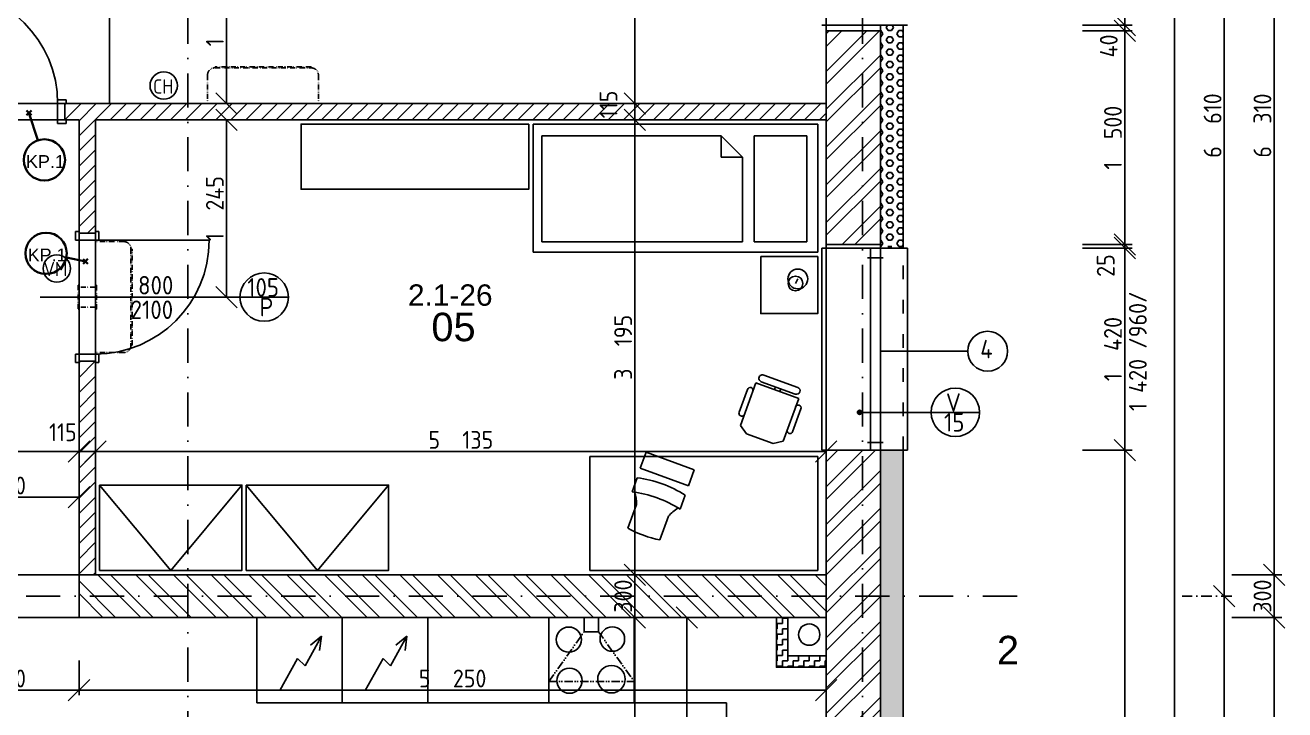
# Model space of a CAD drawing. Extents: x 4511820 to 5180432, y -1526536 to -944957.
# Drawn here: x 5034913 to 5043762, y -1252443 to -1247634 of the extents above; entities that cross this region are included whole.
import ezdxf

# ---------------------------------------------------------------- set-up
doc = ezdxf.new("R2010")
doc.units = 0
doc.header["$MEASUREMENT"] = 0
for name, pattern in [('ACAD_ISO03W100', [30, 12, -18]), ('ACAD_ISO12W100', [22, 12, -3, 0.5, -3, 0.5, -3]), ('BODKOCIARKOVANA_3', [5.6, 3, -1.3, 0, -1.3])]:
    doc.linetypes.add(name, pattern=pattern)
doc.layers.get('0').update_dxf_attribs({"linetype": 'CONTINUOUS'})
doc.layers.get('Defpoints').update_dxf_attribs({"color": 61, "linetype": 'CONTINUOUS'})
for name, color, linetype in [('DVERE', 45, 'CONTINUOUS'), ('KÓTY', 4, 'CONTINUOUS'), ('MÚRY', 1, 'CONTINUOUS'), ('OKNÁ', 143, 'CONTINUOUS'), ('osi', 253, 'CONTINUOUS'), ('Plochy', 41, 'CONTINUOUS'), ('POPIS', 7, 'CONTINUOUS'), ('TENKÁ', 7, 'CONTINUOUS'), ('ZARIADENIE', 47, 'CONTINUOUS'), ('ZARIADENIE1', 145, 'CONTINUOUS'), ('ZZ-chladenie', 133, 'CONTINUOUS'), ('zz-vetr', 52, 'CONTINUOUS'), ('ŠRAFY', 82, 'CONTINUOUS')]:
    doc.layers.add(name, color=color, linetype=linetype)
doc.layers.add('preklady', color=74, linetype='CONTINUOUS', lineweight=35)
doc.styles.add('ARIAL', font='arial.ttf')
doc.styles.add('styl1', font='arial.ttf')
doc.styles.add('STYLE1', font='isocp.shx')
doc.dimstyles.new('STANDARD-50', dxfattribs={"dimtxt": 125, "dimasz": 150, "dimexe": 10, "dimexo": 200, "dimgap": 20, "dimtad": 1, "dimdsep": 46, "dimlunit": 6, "dimtxsty": 'STYLE1', "dimblk1": 'OBLIQUE', "dimblk2": 'OBLIQUE', "dimsah": 1, "dimcen": 2.5, "dimse1": 1, "dimse2": 1, "dimadec": 0, "dimazin": 0, "dimtfac": 1, "dimtmove": 1, "dimatfit": 3, "dimldrblk": 'OBLIQUE', "dimfxl": 1, "dimtolj": 1, "dimtzin": 0, "dimarcsym": 0})
pattern_1 = [(45, (515270.5, 214751.965), (-53.0330086, 53.0330086), [])]
pattern_2 = [(45, (584112, 2493.08), (-132.5825215, 132.5825215), []), (45, (584200.39, 2493.08), (-132.5825215, 132.5825215), [])]

# ---------------------------------------------------------------- blocks, each defined once
blk = doc.blocks.new('_OBLIQUE')
at = {"color": 0, "linetype": 'ByBlock'}
blk.add_line((-0.5, -0.5), (0.5, 0.5), dxfattribs=at)
blk = doc.blocks.new('*D13836')
at = {"layer": 'Defpoints', "color": 0}
for p in [(5041881, -1245034.2), (5041881, -1251644.2), (5043337.5, -1251644.2)]:
    blk.add_point(p, dxfattribs=at)
at = {"layer": 'KÓTY', "color": 0, "lineweight": -2}
blk.add_line((5043337.5, -1245034.2), (5043337.5, -1251644.2), dxfattribs=at)
at = {"layer": 'KÓTY', "color": 0, "linetype": 'ByBlock', "lineweight": -2, "xscale": 150, "yscale": 150, "zscale": 150}
for p, rotation in [((5043337.5, -1245034.2), 90), ((5043337.5, -1251644.2), 270)]:
    blk.add_blockref('_OBLIQUE', p, dxfattribs=dict(at, rotation=rotation))
at = {"layer": 'KÓTY', "color": 0, "insert": (5043255, -1248339.2), "char_height": 125, "attachment_point": 5, "rotation": 90, "style": 'STYLE1'}
blk.add_mtext('\\A1;6ﾠ610', dxfattribs=at)
blk = doc.blocks.new('*D13837')
at = {"layer": 'Defpoints', "color": 0}
for p in [(5041881, -1251644.2), (5041881, -1258359.2), (5043337.5, -1258359.2)]:
    blk.add_point(p, dxfattribs=at)
at = {"layer": 'KÓTY', "color": 0, "lineweight": -2}
blk.add_line((5043337.5, -1251644.2), (5043337.5, -1258359.2), dxfattribs=at)
at = {"layer": 'KÓTY', "color": 0, "linetype": 'ByBlock', "lineweight": -2, "xscale": 150, "yscale": 150, "zscale": 150}
for p, rotation in [((5043337.5, -1251644.2), 90), ((5043337.5, -1258359.2), 270)]:
    blk.add_blockref('_OBLIQUE', p, dxfattribs=dict(at, rotation=rotation))
at = {"layer": 'KÓTY', "color": 0, "insert": (5043255, -1255001.7), "char_height": 125, "attachment_point": 5, "rotation": 90, "style": 'STYLE1'}
blk.add_mtext('\\A1;6ﾠ715', dxfattribs=at)
blk = doc.blocks.new('*D13839')
at = {"layer": 'Defpoints', "color": 0}
for p in [(5040921, -1225674.2), (5040921, -1258519.2), (5042987.5, -1258519.2)]:
    blk.add_point(p, dxfattribs=at)
at = {"layer": 'KÓTY', "color": 0, "lineweight": -2}
blk.add_line((5042987.5, -1225674.2), (5042987.5, -1258519.2), dxfattribs=at)
at = {"layer": 'KÓTY', "color": 0, "linetype": 'ByBlock', "lineweight": -2, "xscale": 150, "yscale": 150, "zscale": 150}
for p, rotation in [((5042987.5, -1225674.2), 90), ((5042987.5, -1258519.2), 270)]:
    blk.add_blockref('_OBLIQUE', p, dxfattribs=dict(at, rotation=rotation))
at = {"layer": 'KÓTY', "color": 0, "insert": (5042905, -1242096.7), "char_height": 125, "attachment_point": 5, "rotation": 90, "style": 'STYLE1'}
blk.add_mtext('\\A1;32ﾠ845', dxfattribs=at)
blk = doc.blocks.new('*D13842')
at = {"layer": 'Defpoints', "color": 0}
for p in [(5040921, -1249199.2), (5042637.5, -1249199.2), (5040921, -1250619.2)]:
    blk.add_point(p, dxfattribs=at)
at = {"layer": 'KÓTY', "color": 0, "lineweight": -2}
blk.add_line((5042637.5, -1250619.2), (5042637.5, -1249199.2), dxfattribs=at)
at = {"layer": 'KÓTY', "color": 0, "linetype": 'ByBlock', "lineweight": -2, "xscale": 150, "yscale": 150, "zscale": 150}
for p, rotation in [((5042637.5, -1249199.2), 90), ((5042637.5, -1250619.2), 270)]:
    blk.add_blockref('_OBLIQUE', p, dxfattribs=dict(at, rotation=rotation))
at = {"layer": 'KÓTY', "color": 0, "insert": (5042555, -1249909.2), "char_height": 125, "attachment_point": 5, "rotation": 90, "style": 'STYLE1'}
blk.add_mtext('\\A1;1ﾠ420', dxfattribs=at)
blk = doc.blocks.new('*D13843')
at = {"layer": 'Defpoints', "color": 0}
for p in [(5040921, -1249174.2), (5040921, -1249199.2), (5042637.5, -1249174.2)]:
    blk.add_point(p, dxfattribs=at)
at = {"layer": 'KÓTY', "color": 0, "lineweight": -2}
for p, q in [((5042637.5, -1249174.2), (5042637.5, -1249024.2)), ((5042637.5, -1249199.2), (5042637.5, -1249174.2)), ((5042637.5, -1249199.2), (5042637.5, -1249349.2))]:
    blk.add_line(p, q, dxfattribs=at)
at = {"layer": 'KÓTY', "color": 0, "linetype": 'ByBlock', "lineweight": -2, "xscale": 150, "yscale": 150, "zscale": 150}
for p, rotation in [((5042637.5, -1249174.2), 270), ((5042637.5, -1249199.2), 90)]:
    blk.add_blockref('_OBLIQUE', p, dxfattribs=dict(at, rotation=rotation))
at = {"layer": 'KÓTY', "color": 0, "insert": (5042504, -1249322.5), "char_height": 125, "attachment_point": 5, "rotation": 90, "style": 'STYLE1'}
blk.add_mtext('\\A1;25', dxfattribs=at)
blk = doc.blocks.new('*D13844')
at = {"layer": 'Defpoints', "color": 0}
for p in [(5040921, -1247674.2), (5042637.5, -1247674.2), (5040921, -1249174.2)]:
    blk.add_point(p, dxfattribs=at)
at = {"layer": 'KÓTY', "color": 0, "lineweight": -2}
blk.add_line((5042637.5, -1249174.2), (5042637.5, -1247674.2), dxfattribs=at)
at = {"layer": 'KÓTY', "color": 0, "linetype": 'ByBlock', "lineweight": -2, "xscale": 150, "yscale": 150, "zscale": 150}
for p, rotation in [((5042637.5, -1247674.2), 90), ((5042637.5, -1249174.2), 270)]:
    blk.add_blockref('_OBLIQUE', p, dxfattribs=dict(at, rotation=rotation))
at = {"layer": 'KÓTY', "color": 0, "insert": (5042555, -1248424.2), "char_height": 125, "attachment_point": 5, "rotation": 90, "style": 'STYLE1'}
blk.add_mtext('\\A1;1ﾠ500', dxfattribs=at)
blk = doc.blocks.new('*D13845')
at = {"layer": 'Defpoints', "color": 0}
for p in [(5040921, -1246214.2), (5042637.5, -1246214.2), (5040921, -1247634.2)]:
    blk.add_point(p, dxfattribs=at)
at = {"layer": 'KÓTY', "color": 0, "lineweight": -2}
blk.add_line((5042637.5, -1247634.2), (5042637.5, -1246214.2), dxfattribs=at)
at = {"layer": 'KÓTY', "color": 0, "linetype": 'ByBlock', "lineweight": -2, "xscale": 150, "yscale": 150, "zscale": 150}
for p, rotation in [((5042637.5, -1246214.2), 90), ((5042637.5, -1247634.2), 270)]:
    blk.add_blockref('_OBLIQUE', p, dxfattribs=dict(at, rotation=rotation))
at = {"layer": 'KÓTY', "color": 0, "insert": (5042555, -1246924.2), "char_height": 125, "attachment_point": 5, "rotation": 90, "style": 'STYLE1'}
blk.add_mtext('\\A1;1ﾠ420', dxfattribs=at)
blk = doc.blocks.new('*D13855')
at = {"layer": 'Defpoints', "color": 0}
for p in [(5040921, -1247634.2), (5040921, -1247674.2), (5042637.5, -1247634.2)]:
    blk.add_point(p, dxfattribs=at)
at = {"layer": 'KÓTY', "color": 0, "lineweight": -2}
blk.add_line((5042637.5, -1247674.2), (5042637.5, -1247634.2), dxfattribs=at)
at = {"layer": 'KÓTY', "color": 0, "linetype": 'ByBlock', "lineweight": -2, "xscale": 150, "yscale": 150, "zscale": 150}
for p, rotation in [((5042637.5, -1247634.2), 90), ((5042637.5, -1247674.2), 270)]:
    blk.add_blockref('_OBLIQUE', p, dxfattribs=dict(at, rotation=rotation))
at = {"layer": 'KÓTY', "color": 0, "insert": (5042525.5, -1247780), "char_height": 125, "attachment_point": 5, "rotation": 90, "style": 'STYLE1'}
blk.add_mtext('\\A1;40', dxfattribs=at)
blk = doc.blocks.new('*D13862')
at = {"layer": 'Defpoints', "color": 0}
for p in [(5040541, -1245184.2), (5040541, -1251494.2), (5043687.5, -1251494.2)]:
    blk.add_point(p, dxfattribs=at)
at = {"layer": 'KÓTY', "color": 0, "lineweight": -2}
blk.add_line((5043687.5, -1245184.2), (5043687.5, -1251494.2), dxfattribs=at)
at = {"layer": 'KÓTY', "color": 0, "linetype": 'ByBlock', "lineweight": -2, "xscale": 150, "yscale": 150, "zscale": 150}
for p, rotation in [((5043687.5, -1245184.2), 90), ((5043687.5, -1251494.2), 270)]:
    blk.add_blockref('_OBLIQUE', p, dxfattribs=dict(at, rotation=rotation))
at = {"layer": 'KÓTY', "color": 0, "insert": (5043605, -1248339.2), "char_height": 125, "attachment_point": 5, "rotation": 90, "style": 'STYLE1'}
blk.add_mtext('\\A1;6ﾠ310', dxfattribs=at)
blk = doc.blocks.new('*D13863')
at = {"layer": 'Defpoints', "color": 0}
for p in [(5040541, -1251494.2), (5040541, -1251794.2), (5043687.5, -1251794.2)]:
    blk.add_point(p, dxfattribs=at)
at = {"layer": 'KÓTY', "color": 0, "lineweight": -2}
blk.add_line((5043687.5, -1251494.2), (5043687.5, -1251794.2), dxfattribs=at)
at = {"layer": 'KÓTY', "color": 0, "linetype": 'ByBlock', "lineweight": -2, "xscale": 150, "yscale": 150, "zscale": 150}
for p, rotation in [((5043687.5, -1251494.2), 90), ((5043687.5, -1251794.2), 270)]:
    blk.add_blockref('_OBLIQUE', p, dxfattribs=dict(at, rotation=rotation))
at = {"layer": 'KÓTY', "color": 0, "insert": (5043605, -1251644.2), "char_height": 125, "attachment_point": 5, "rotation": 90, "style": 'STYLE1'}
blk.add_mtext('\\A1;300', dxfattribs=at)
blk = doc.blocks.new('*D13864')
at = {"layer": 'Defpoints', "color": 0}
for p in [(5040541, -1251794.2), (5040926.4, -1258519.2), (5043687.5, -1258519.2)]:
    blk.add_point(p, dxfattribs=at)
at = {"layer": 'KÓTY', "color": 0, "lineweight": -2}
blk.add_line((5043687.5, -1251794.2), (5043687.5, -1258519.2), dxfattribs=at)
at = {"layer": 'KÓTY', "color": 0, "linetype": 'ByBlock', "lineweight": -2, "xscale": 150, "yscale": 150, "zscale": 150}
for p, rotation in [((5043687.5, -1251794.2), 90), ((5043687.5, -1258519.2), 270)]:
    blk.add_blockref('_OBLIQUE', p, dxfattribs=dict(at, rotation=rotation))
at = {"layer": 'KÓTY', "color": 0, "insert": (5043605, -1255156.7), "char_height": 125, "attachment_point": 5, "rotation": 90, "style": 'STYLE1'}
blk.add_mtext('\\A1;6ﾠ725', dxfattribs=at)
blk = doc.blocks.new('JEDNOPOSTEL')
at = {"layer": 'ZARIADENIE', "ltscale": 0.25}
for p, q in [((4449069, -1322230.2), (4447069, -1322230.2)), ((4447069, -1323130.2), (4447069, -1322230.2)), ((4449069, -1322230.2), (4449069, -1323130.2)), ((4449069, -1323130.2), (4447069, -1323130.2)), ((4448913, -1323349.6), (4448929.1, -1323317.4))]:
    blk.add_line(p, q, dxfattribs=at)
at = {"layer": 'ZARIADENIE', "color": 76, "ltscale": 0.25}
for p, q in [((4448390.6, -1322311.3), (4447130.6, -1322311.3)), ((4447130.6, -1323056.9), (4447130.6, -1322311.3)), ((4448540.6, -1322461.3), (4448390.6, -1322311.3)), ((4448390.6, -1322461.3), (4448390.6, -1322311.3)), ((4448992.6, -1322311.3), (4448623.3, -1322311.3)), ((4448623.3, -1323056.9), (4448623.3, -1322311.3)), ((4448992.6, -1323056.9), (4448992.6, -1322311.3)), ((4448540.6, -1322461.3), (4448390.6, -1322461.3)), ((4448540.6, -1323056.9), (4448540.6, -1322461.3)), ((4448540.6, -1323056.9), (4447130.6, -1323056.9)), ((4448992.6, -1323056.9), (4448623.3, -1323056.9))]:
    blk.add_line(p, q, dxfattribs=at)
at = {"layer": 'ZARIADENIE'}
blk.add_lwpolyline([(4448669, -1323160.2), (4448669, -1323560.2), (4449069, -1323560.2), (4449069, -1323160.2)], close=True, dxfattribs=at)
at = {"layer": 'ZARIADENIE', "ltscale": 0.25}
for centre, radius in [((4448929.1, -1323317.4), 69.7), ((4448913, -1323349.6), 51.9)]:
    blk.add_circle(centre, radius, dxfattribs=at)
blk = doc.blocks.new('SKRINA')
at = {"layer": 'ZARIADENIE'}
for p, q in [((4449069, -1324645.2), (4448469, -1324145.2)), ((4448469, -1325145.2), (4449069, -1324645.2))]:
    blk.add_line(p, q, dxfattribs=at)
blk.add_lwpolyline([(4448469, -1324145.2), (4448469, -1325145.2), (4449069, -1325145.2), (4449069, -1324145.2)], close=True, dxfattribs=at)
blk = doc.blocks.new('*D31241')
at = {"layer": 'Defpoints', "color": 0}
for p in [(5036183.3, -1248299.2), (5036328, -1248299.2), (5036183.3, -1249544.2)]:
    blk.add_point(p, dxfattribs=at)
at = {"layer": 'KÓTY', "color": 0, "lineweight": -2}
blk.add_line((5036328, -1249544.2), (5036328, -1248299.2), dxfattribs=at)
at = {"layer": 'KÓTY', "color": 0, "linetype": 'ByBlock', "lineweight": -2, "xscale": 150, "yscale": 150, "zscale": 150}
for p, rotation in [((5036328, -1248299.2), 90), ((5036328, -1249544.2), 270)]:
    blk.add_blockref('_OBLIQUE', p, dxfattribs=dict(at, rotation=rotation))
at = {"layer": 'KÓTY', "color": 0, "insert": (5036245.5, -1248921.7), "char_height": 125, "attachment_point": 5, "rotation": 90, "style": 'STYLE1'}
blk.add_mtext('\\A1;1ﾠ245', dxfattribs=at)
blk = doc.blocks.new('*D31242')
at = {"layer": 'Defpoints', "color": 0}
for p in [(5040341.7, -1251794.2), (5039196.2, -1256869.2), (5040341.7, -1256869.2)]:
    blk.add_point(p, dxfattribs=at)
at = {"layer": 'KÓTY', "color": 0, "lineweight": -2}
blk.add_line((5039196.2, -1251794.2), (5039196.2, -1256869.2), dxfattribs=at)
at = {"layer": 'KÓTY', "color": 0, "linetype": 'ByBlock', "lineweight": -2, "xscale": 150, "yscale": 150, "zscale": 150}
for p, rotation in [((5039196.2, -1251794.2), 90), ((5039196.2, -1256869.2), 270)]:
    blk.add_blockref('_OBLIQUE', p, dxfattribs=dict(at, rotation=rotation))
at = {"layer": 'KÓTY', "color": 0, "insert": (5039103, -1254808.5), "char_height": 125, "attachment_point": 5, "rotation": 90, "style": 'STYLE1'}
blk.add_mtext('\\A1;5ﾠ075', dxfattribs=at)
blk = doc.blocks.new('*D31243')
at = {"layer": 'Defpoints', "color": 0}
for p in [(5039191, -1251494.2), (5039196.2, -1251494.2), (5039191, -1251794.2)]:
    blk.add_point(p, dxfattribs=at)
at = {"layer": 'KÓTY', "color": 0, "lineweight": -2}
blk.add_line((5039196.2, -1251794.2), (5039196.2, -1251494.2), dxfattribs=at)
at = {"layer": 'KÓTY', "color": 0, "linetype": 'ByBlock', "lineweight": -2, "xscale": 150, "yscale": 150, "zscale": 150}
for p, rotation in [((5039196.2, -1251494.2), 90), ((5039196.2, -1251794.2), 270)]:
    blk.add_blockref('_OBLIQUE', p, dxfattribs=dict(at, rotation=rotation))
at = {"layer": 'KÓTY', "color": 0, "insert": (5039113.7, -1251644.2), "char_height": 125, "attachment_point": 5, "rotation": 90, "style": 'STYLE1'}
blk.add_mtext('\\A1;300', dxfattribs=at)
blk = doc.blocks.new('*D31244')
at = {"layer": 'Defpoints', "color": 0}
for p in [(5039196.2, -1248299.2), (5039196.2, -1248299.2), (5039191, -1251494.2)]:
    blk.add_point(p, dxfattribs=at)
at = {"layer": 'KÓTY', "color": 0, "lineweight": -2}
blk.add_line((5039196.2, -1251494.2), (5039196.2, -1248299.2), dxfattribs=at)
at = {"layer": 'KÓTY', "color": 0, "linetype": 'ByBlock', "lineweight": -2, "xscale": 150, "yscale": 150, "zscale": 150}
for p, rotation in [((5039196.2, -1248299.2), 90), ((5039196.2, -1251494.2), 270)]:
    blk.add_blockref('_OBLIQUE', p, dxfattribs=dict(at, rotation=rotation))
at = {"layer": 'KÓTY', "color": 0, "insert": (5039113.6, -1249896.7), "char_height": 125, "attachment_point": 5, "rotation": 90, "style": 'STYLE1'}
blk.add_mtext('\\A1;3ﾠ195', dxfattribs=at)
blk = doc.blocks.new('*D31245')
at = {"layer": 'Defpoints', "color": 0}
for p in [(5039196.2, -1248184.2), (5039196.2, -1248184.2), (5039196.2, -1248299.2)]:
    blk.add_point(p, dxfattribs=at)
at = {"layer": 'KÓTY', "color": 0, "lineweight": -2}
blk.add_line((5039196.2, -1248299.2), (5039196.2, -1248184.2), dxfattribs=at)
at = {"layer": 'KÓTY', "color": 0, "linetype": 'ByBlock', "lineweight": -2, "xscale": 150, "yscale": 150, "zscale": 150}
for p, rotation in [((5039196.2, -1248184.2), 90), ((5039196.2, -1248299.2), 270)]:
    blk.add_blockref('_OBLIQUE', p, dxfattribs=dict(at, rotation=rotation))
at = {"layer": 'KÓTY', "color": 0, "insert": (5039011.2, -1248191), "char_height": 125, "attachment_point": 5, "rotation": 90, "style": 'STYLE1'}
blk.add_mtext('\\A1;115', dxfattribs=at)
blk = doc.blocks.new('*D31246')
at = {"layer": 'Defpoints', "color": 0}
for p in [(5039196.2, -1245184.2), (5039196.2, -1245184.2), (5039196.2, -1248184.2)]:
    blk.add_point(p, dxfattribs=at)
at = {"layer": 'KÓTY', "color": 0, "lineweight": -2}
blk.add_line((5039196.2, -1248184.2), (5039196.2, -1245184.2), dxfattribs=at)
at = {"layer": 'KÓTY', "color": 0, "linetype": 'ByBlock', "lineweight": -2, "xscale": 150, "yscale": 150, "zscale": 150}
for p, rotation in [((5039196.2, -1245184.2), 90), ((5039196.2, -1248184.2), 270)]:
    blk.add_blockref('_OBLIQUE', p, dxfattribs=dict(at, rotation=rotation))
at = {"layer": 'KÓTY', "color": 0, "insert": (5039113.6, -1246684.2), "char_height": 125, "attachment_point": 5, "rotation": 90, "style": 'STYLE1'}
blk.add_mtext('\\A1;3ﾠ000', dxfattribs=at)
blk = doc.blocks.new('*D31256')
at = {"layer": 'Defpoints', "color": 0}
for p in [(5034121, -1251794.2), (5035291, -1251794.2), (5035291, -1252305.5)]:
    blk.add_point(p, dxfattribs=at)
at = {"layer": 'KÓTY', "color": 0, "lineweight": -2}
blk.add_line((5034121, -1252305.5), (5035291, -1252305.5), dxfattribs=at)
at = {"layer": 'KÓTY', "color": 0, "linetype": 'ByBlock', "lineweight": -2, "xscale": 150, "yscale": 150, "zscale": 150, "rotation": 180}
blk.add_blockref('_OBLIQUE', (5034121, -1252305.5), dxfattribs=at)
at = {"layer": 'KÓTY', "color": 0, "linetype": 'ByBlock', "lineweight": -2, "xscale": 150, "yscale": 150, "zscale": 150}
blk.add_blockref('_OBLIQUE', (5035291, -1252305.5), dxfattribs=at)
at = {"layer": 'KÓTY', "color": 0, "insert": (5034706, -1252223), "char_height": 125, "attachment_point": 5, "style": 'STYLE1'}
blk.add_mtext('\\A1;1ﾠ170', dxfattribs=at)
blk = doc.blocks.new('*D31257')
at = {"layer": 'Defpoints', "color": 0}
for p in [(5035291, -1251794.2), (5040541, -1251794.2), (5040541, -1252305.5)]:
    blk.add_point(p, dxfattribs=at)
at = {"layer": 'KÓTY', "color": 0, "lineweight": -2}
blk.add_line((5035291, -1252305.5), (5040541, -1252305.5), dxfattribs=at)
at = {"layer": 'KÓTY', "color": 0, "linetype": 'ByBlock', "lineweight": -2, "xscale": 150, "yscale": 150, "zscale": 150, "rotation": 180}
blk.add_blockref('_OBLIQUE', (5035291, -1252305.5), dxfattribs=at)
at = {"layer": 'KÓTY', "color": 0, "linetype": 'ByBlock', "lineweight": -2, "xscale": 150, "yscale": 150, "zscale": 150}
blk.add_blockref('_OBLIQUE', (5040541, -1252305.5), dxfattribs=at)
at = {"layer": 'KÓTY', "color": 0, "insert": (5037916, -1252223), "char_height": 125, "attachment_point": 5, "style": 'STYLE1'}
blk.add_mtext('\\A1;5ﾠ250', dxfattribs=at)
blk = doc.blocks.new('*D31260')
at = {"layer": 'Defpoints', "color": 0}
for p in [(5039561.5, -1251794.2), (5040291, -1251794.2), (5040291, -1253669.2)]:
    blk.add_point(p, dxfattribs=at)
at = {"layer": 'KÓTY', "color": 0, "lineweight": -2}
blk.add_line((5039561.5, -1253669.2), (5039561.5, -1251794.2), dxfattribs=at)
at = {"layer": 'KÓTY', "color": 0, "linetype": 'ByBlock', "lineweight": -2, "xscale": 150, "yscale": 150, "zscale": 150}
for p, rotation in [((5039561.5, -1251794.2), 90), ((5039561.5, -1253669.2), 270)]:
    blk.add_blockref('_OBLIQUE', p, dxfattribs=dict(at, rotation=rotation))
at = {"layer": 'KÓTY', "color": 0, "insert": (5039479, -1252731.7), "char_height": 125, "attachment_point": 5, "rotation": 90, "style": 'STYLE1'}
blk.add_mtext('\\A1;1ﾠ875', dxfattribs=at)
blk = doc.blocks.new('*D31272')
at = {"layer": 'Defpoints', "color": 0}
for p in [(5035291, -1250629.5), (5033291, -1251494.2), (5035291, -1251494.2)]:
    blk.add_point(p, dxfattribs=at)
at = {"layer": 'KÓTY', "color": 0, "lineweight": -2}
blk.add_line((5033291, -1250629.5), (5035291, -1250629.5), dxfattribs=at)
at = {"layer": 'KÓTY', "color": 0, "linetype": 'ByBlock', "lineweight": -2, "xscale": 150, "yscale": 150, "zscale": 150, "rotation": 180}
blk.add_blockref('_OBLIQUE', (5033291, -1250629.5), dxfattribs=at)
at = {"layer": 'KÓTY', "color": 0, "linetype": 'ByBlock', "lineweight": -2, "xscale": 150, "yscale": 150, "zscale": 150}
blk.add_blockref('_OBLIQUE', (5035291, -1250629.5), dxfattribs=at)
at = {"layer": 'KÓTY', "color": 0, "insert": (5034291, -1250547), "char_height": 125, "attachment_point": 5, "style": 'STYLE1'}
blk.add_mtext('\\A1;2ﾠ000', dxfattribs=at)
blk = doc.blocks.new('*D31273')
at = {"layer": 'Defpoints', "color": 0}
for p in [(5035406, -1250629.5), (5035291, -1251494.2), (5035406, -1251494.2)]:
    blk.add_point(p, dxfattribs=at)
at = {"layer": 'KÓTY', "color": 0, "lineweight": -2}
blk.add_line((5035291, -1250629.5), (5035406, -1250629.5), dxfattribs=at)
at = {"layer": 'KÓTY', "color": 0, "linetype": 'ByBlock', "lineweight": -2, "xscale": 150, "yscale": 150, "zscale": 150, "rotation": 180}
blk.add_blockref('_OBLIQUE', (5035291, -1250629.5), dxfattribs=at)
at = {"layer": 'KÓTY', "color": 0, "linetype": 'ByBlock', "lineweight": -2, "xscale": 150, "yscale": 150, "zscale": 150}
blk.add_blockref('_OBLIQUE', (5035406, -1250629.5), dxfattribs=at)
at = {"layer": 'KÓTY', "color": 0, "insert": (5035177.5, -1250493.5), "char_height": 125, "attachment_point": 5, "style": 'STYLE1'}
blk.add_mtext('\\A1;115', dxfattribs=at)
blk = doc.blocks.new('*D31274')
at = {"layer": 'Defpoints', "color": 0}
for p in [(5040541, -1250629.5), (5035406, -1251494.2), (5040541, -1251494.2)]:
    blk.add_point(p, dxfattribs=at)
at = {"layer": 'KÓTY', "color": 0, "lineweight": -2}
blk.add_line((5035406, -1250629.5), (5040541, -1250629.5), dxfattribs=at)
at = {"layer": 'KÓTY', "color": 0, "linetype": 'ByBlock', "lineweight": -2, "xscale": 150, "yscale": 150, "zscale": 150, "rotation": 180}
blk.add_blockref('_OBLIQUE', (5035406, -1250629.5), dxfattribs=at)
at = {"layer": 'KÓTY', "color": 0, "linetype": 'ByBlock', "lineweight": -2, "xscale": 150, "yscale": 150, "zscale": 150}
blk.add_blockref('_OBLIQUE', (5040541, -1250629.5), dxfattribs=at)
at = {"layer": 'KÓTY', "color": 0, "insert": (5037973.5, -1250547), "char_height": 125, "attachment_point": 5, "style": 'STYLE1'}
blk.add_mtext('\\A1;5ﾠ135', dxfattribs=at)
blk = doc.blocks.new('*D31288')
at = {"layer": 'Defpoints', "color": 0}
for p in [(5035621, -1246934.2), (5035621, -1248184.2), (5036328, -1248184.2)]:
    blk.add_point(p, dxfattribs=at)
at = {"layer": 'KÓTY', "color": 0, "lineweight": -2}
blk.add_line((5036328, -1246934.2), (5036328, -1248184.2), dxfattribs=at)
at = {"layer": 'KÓTY', "color": 0, "linetype": 'ByBlock', "lineweight": -2, "xscale": 150, "yscale": 150, "zscale": 150}
for p, rotation in [((5036328, -1246934.2), 90), ((5036328, -1248184.2), 270)]:
    blk.add_blockref('_OBLIQUE', p, dxfattribs=dict(at, rotation=rotation))
at = {"layer": 'KÓTY', "color": 0, "insert": (5036245.5, -1247559.2), "char_height": 125, "attachment_point": 5, "rotation": 90, "style": 'STYLE1'}
blk.add_mtext('\\A1;1ﾠ250', dxfattribs=at)
blk = doc.blocks.new('chlj3')
at = {"layer": 'ZZ-chladenie', "linetype": 'ACAD_ISO12W100', "ltscale": 3}
for p, q in [((5005195.8, -1151691.8), (5005395.8, -1151691.8)), ((5005195.8, -1152470.8), (5005395.8, -1152470.8))]:
    blk.add_line(p, q, dxfattribs=at)
blk.add_lwpolyline([(5005145.8, -1152419.2), (5005138.4, -1152419.2), (5005138.4, -1151744.5), (5005145.8, -1151744.5)], close=True, dxfattribs=at)
for centre, start, end in [((5005195.8, -1151741.8), 90, 180), ((5005195.8, -1152420.8), 180, 270)]:
    blk.add_arc(centre, 50, start, end, dxfattribs=at)
blk = doc.blocks.new('*D31476')
at = {"layer": 'Defpoints', "color": 0}
for p in [(5035291, -1250950), (5034121, -1251494.2), (5035291, -1251494.2)]:
    blk.add_point(p, dxfattribs=at)
at = {"layer": 'KÓTY', "color": 0, "lineweight": -2}
blk.add_line((5034121, -1250950), (5035291, -1250950), dxfattribs=at)
at = {"layer": 'KÓTY', "color": 0, "linetype": 'ByBlock', "lineweight": -2, "xscale": 150, "yscale": 150, "zscale": 150, "rotation": 180}
blk.add_blockref('_OBLIQUE', (5034121, -1250950), dxfattribs=at)
at = {"layer": 'KÓTY', "color": 0, "linetype": 'ByBlock', "lineweight": -2, "xscale": 150, "yscale": 150, "zscale": 150}
blk.add_blockref('_OBLIQUE', (5035291, -1250950), dxfattribs=at)
at = {"layer": 'KÓTY', "color": 0, "insert": (5034706, -1250867.5), "char_height": 125, "attachment_point": 5, "style": 'STYLE1'}
blk.add_mtext('\\A1;1ﾠ170', dxfattribs=at)
blk = doc.blocks.new('*D45365')
at = {"layer": 'Defpoints', "color": 0}
for p in [(5040921, -1250619.2), (5040921, -1256869.2), (5042637.5, -1256869.2)]:
    blk.add_point(p, dxfattribs=at)
at = {"layer": 'KÓTY', "color": 0, "lineweight": -2}
blk.add_line((5042637.5, -1250619.2), (5042637.5, -1256869.2), dxfattribs=at)
at = {"layer": 'KÓTY', "color": 0, "linetype": 'ByBlock', "lineweight": -2, "xscale": 150, "yscale": 150, "zscale": 150}
for p, rotation in [((5042637.5, -1250619.2), 90), ((5042637.5, -1256869.2), 270)]:
    blk.add_blockref('_OBLIQUE', p, dxfattribs=dict(at, rotation=rotation))
at = {"layer": 'KÓTY', "color": 0, "insert": (5042555, -1253744.2), "char_height": 125, "attachment_point": 5, "rotation": 90, "style": 'STYLE1'}
blk.add_mtext('\\A1;6ﾠ250', dxfattribs=at)

msp = doc.modelspace()

# ---------------------------------------------------------------- hatches: boundary and pattern name
at = {"layer": 'TENKÁ'}
h = msp.add_hatch(color=256, dxfattribs=at)
h.dxf.hatch_style = 1
h.paths.add_polyline_path([(5040790.327, -1250353.492, 2.41421356), (5040775.327, -1250368.492, 0.41421356)])
at = {"layer": 'ŠRAFY'}
h = msp.add_hatch(dxfattribs=at)
h.set_pattern_fill('ANSI32', color=256, scale=500)
h.set_pattern_definition(pattern_2)
h.paths.add_polyline_path([(5040921, -1249174.226), (5040921, -1247674.226), (5040541, -1247674.226), (5040541, -1248184.226), (5040541, -1248299.226), (5040541, -1249174.226)])
h = msp.add_hatch(dxfattribs=at)
h.set_pattern_fill('HEX', color=256, scale=200)
h.set_pattern_definition([(0, (0, -89060.43), (0, 43.3012702), [25, -50]), (120, (0, -89060.43), (-37.5, -21.6506351), [25, -50]), (60, (25, -89060.43), (-37.5, 21.6506351), [25, -50])])
h.paths.add_polyline_path([(5040921, -1249164.621), (5040921, -1249189.621), (5041081, -1249189.621), (5041081, -1247634.226), (5040921, -1247634.226), (5040921, -1247664.621)])
at = {"layer": 'ŠRAFY', "ltscale": 0.25}
h = msp.add_hatch(dxfattribs=at)
h.set_pattern_fill('ANSI31', color=256, scale=600, style=0)
h.set_pattern_definition(pattern_1)
h.paths.add_polyline_path([(5040541, -1248299.226), (5040541, -1248184.226), (5035191, -1248184.226), (5035191, -1248299.226), (5035291, -1248299.226), (5035291, -1249094.226), (5035406, -1249094.226), (5035406, -1248299.226)])
h = msp.add_hatch(dxfattribs=at)
h.set_pattern_fill('ANSI31', color=256, scale=600, style=0)
h.set_pattern_definition(pattern_1)
h.paths.add_polyline_path([(5035291, -1251494.226), (5035406, -1251494.226), (5035406, -1250004.226), (5035406, -1249994.226), (5035291, -1249994.226), (5035291, -1250004.226)])
at = {"layer": 'ŠRAFY'}
h = msp.add_hatch(dxfattribs=at)
h.set_pattern_fill('HEX', color=256, scale=200)
h.set_pattern_definition([(0, (0, -89070.035), (0, 43.3012702), [25, -50]), (120, (0, -89070.035), (-37.5, -21.6506351), [25, -50]), (60, (25, -89070.035), (-37.5, 21.6506351), [25, -50])])
h.paths.add_polyline_path([(5040921, -1258519.226), (5040621, -1258519.226), (5040621, -1257019.226), (5040166, -1257019.226), (5040166, -1257259.226), (5040461, -1257259.226), (5040461, -1258644.226), (5041081, -1258644.226), (5041081, -1250619.226), (5040921, -1250619.226), (5040921, -1257019.226)])
h.paths.add_polyline_path([(5040920.451, -1257974.035), (5041183.049, -1257974.035), (5041183.049, -1258224.035), (5040920.451, -1258224.035)], flags=9)
h = msp.add_hatch(dxfattribs=at)
h.set_pattern_fill('ANSI32', color=256, scale=500)
h.set_pattern_definition(pattern_2)
h.paths.add_polyline_path([(5040921, -1250619.226), (5040851, -1250619.226), (5040541, -1250619.226), (5040541, -1251494.226), (5040541, -1251794.226), (5040541, -1252064.226), (5040541, -1252144.226), (5040541, -1253669.226), (5040541, -1253749.226), (5040541, -1254139.226), (5040541, -1254219.226), (5040541, -1254244.226), (5040541, -1256869.226), (5040921, -1256869.226)])
h = msp.add_hatch(dxfattribs=at)
h.set_pattern_fill('ANSI32', color=256, scale=500, angle=90)
h.set_pattern_definition([(135, (515810.9, -44587.94), (-132.5825215, -132.5825215), []), (135, (515810.9, -44499.55), (-132.5825215, -132.5825215), [])])
h.paths.add_polyline_path([(5035291, -1251794.226), (5040541, -1251794.226), (5040541, -1251494.226), (5035406, -1251494.226), (5035291, -1251494.226)])
at = {"layer": 'ŠRAFY', "ltscale": 0.25}
h = msp.add_hatch(dxfattribs=at)
h.set_pattern_fill('ZIGZAG', color=256, scale=300, style=0)
h.set_pattern_definition([(0, (-68841.5, 214751.965), (37.5, 37.5), [37.5, -37.5]), (90, (-68804, 214751.965), (-37.5, 37.5), [37.5, -37.5])])
h.paths.add_polyline_path([(5040191, -1251794.226), (5040191, -1252144.226), (5040541, -1252144.226), (5040541, -1252064.226), (5040271, -1252064.226), (5040271, -1251794.226)])

# ---------------------------------------------------------------- linework, layer by layer
at = {"layer": 'DVERE', "ltscale": 0.25}
for p, q in [((5035141, -1248184.226), (5034341, -1248184.226)), ((5035201, -1248159.226), (5035141, -1248159.226)), ((5035141, -1248159.226), (5035141, -1248324.226)), ((5035201, -1248159.226), (5035201, -1248184.226)), ((5035141, -1248299.226), (5034341, -1248299.226)), ((5035201, -1248324.226), (5035201, -1248299.226)), ((5035201, -1248324.226), (5035141, -1248324.226)), ((5035266, -1249084.226), (5035266, -1249144.226)), ((5035266, -1249084.226), (5035291, -1249084.226)), ((5035431, -1249084.226), (5035406, -1249084.226)), ((5035431, -1249084.226), (5035431, -1249144.226)), ((5035431, -1249144.226), (5035266, -1249144.226)), ((5035291, -1249944.226), (5035291, -1249144.226)), ((5035406, -1249944.226), (5035406, -1249144.226)), ((5035406, -1249144.226), (5036206, -1249144.226)), ((5035019.172, -1249544.226), (5036421.828, -1249544.226)), ((5036421.828, -1249544.226), (5036761.828, -1249544.226)), ((5035266, -1250004.226), (5035266, -1249944.226)), ((5035431, -1249944.226), (5035266, -1249944.226)), ((5035431, -1250004.226), (5035431, -1249944.226)), ((5035266, -1250004.226), (5035291, -1250004.226)), ((5035431, -1250004.226), (5035406, -1250004.226))]:
    msp.add_line(p, q, dxfattribs=at)
msp.add_circle((5036591.828, -1249544.226), 170, dxfattribs=at)
for centre, start, end in [((5034341, -1248184.226), 0, 90), ((5035406, -1249144.226), 270, 0)]:
    msp.add_arc(centre, 800, start, end, dxfattribs=at)
at = {"layer": 'KÓTY', "ltscale": 0.25}
for p, q in [((5042690.903, -1247634.226), (5042340.903, -1247634.226)), ((5042690.903, -1247674.226), (5042340.903, -1247674.226)), ((5042690.903, -1249174.226), (5042340.903, -1249174.226)), ((5042690.903, -1249199.226), (5042340.903, -1249199.226)), ((5042690.903, -1250619.226), (5042340.903, -1250619.226)), ((5043740.903, -1251494.226), (5043390.903, -1251494.226)), ((5043740.903, -1251794.226), (5043390.903, -1251794.226))]:
    msp.add_line(p, q, dxfattribs=at)
at = {"layer": 'KÓTY', "linetype": 'BODKOCIARKOVANA_3', "ltscale": 25}
msp.add_line((5043390.903, -1251644.226), (5043040.903, -1251644.226), dxfattribs=at)
at = {"layer": 'KÓTY'}
msp.add_line((5035291, -1252340.035), (5035291, -1252096.226), dxfattribs=at)
at = {"layer": 'MÚRY'}
for p, q in [((5040541, -1247634.226), (5040541, -1248184.226)), ((5040541, -1247634.226), (5041081, -1247634.226)), ((5041081, -1247634.226), (5041081, -1249199.226)), ((5041081, -1247634.226), (5041081, -1249199.226)), ((5040541, -1248184.226), (5035191, -1248184.226)), ((5035291, -1248299.226), (5035191, -1248299.226)), ((5040541, -1248299.226), (5035406, -1248299.226)), ((5040541, -1248299.226), (5040541, -1249199.226)), ((5040541, -1249199.226), (5041081, -1249199.226)), ((5040541, -1250619.226), (5040541, -1251494.226)), ((5040541, -1250619.226), (5041081, -1250619.226)), ((5041081, -1250619.226), (5041081, -1258644.226)), ((5035406, -1251494.226), (5040541, -1251494.226)), ((5035291, -1251794.226), (5040191, -1251794.226)), ((5040191, -1251794.226), (5040191, -1252144.226)), ((5040271, -1251794.226), (5040271, -1252064.226)), ((5040271, -1251794.226), (5040541, -1251794.226)), ((5040541, -1251794.226), (5040541, -1252064.226)), ((5040271, -1252064.226), (5040541, -1252064.226)), ((5040191, -1252144.226), (5040541, -1252144.226)), ((5040541, -1252144.226), (5040541, -1253669.226))]:
    msp.add_line(p, q, dxfattribs=at)
at = {"layer": 'MÚRY', "ltscale": 0.25}
for p, q in [((5035191, -1248184.226), (5035191, -1248299.226)), ((5035291, -1248299.226), (5035291, -1249094.226)), ((5035406, -1248299.226), (5035406, -1249094.226)), ((5035406, -1249094.226), (5035291, -1249094.226)), ((5035291, -1249994.226), (5035291, -1251794.226)), ((5035406, -1249994.226), (5035291, -1249994.226)), ((5035406, -1249994.226), (5035406, -1251494.226))]:
    msp.add_line(p, q, dxfattribs=at)
at = {"layer": 'OKNÁ', "ltscale": 0.25}
for p, q in [((5040851, -1249199.226), (5040851, -1250619.226)), ((5040921, -1249199.226), (5040921, -1250619.226)), ((5040831, -1249269.226), (5040941, -1249269.226)), ((5040831, -1249269.226), (5040941, -1249269.226)), ((5041534.854, -1249924.226), (5040921, -1249924.226)), ((5040831, -1250564.226), (5040941, -1250564.226)), ((5040831, -1250564.226), (5040941, -1250564.226))]:
    msp.add_line(p, q, dxfattribs=at)
msp.add_circle((5041674.854, -1249924.226), 140, dxfattribs=at)
at = {"layer": 'osi', "linetype": 'BODKOCIARKOVANA_3', "ltscale": 80}
for p, q in [((5036056, -1223327.035), (5036056, -1260844.226)), ((5040796, -1223327.035), (5040796, -1260844.226)), ((5041881, -1251644.226), (4978211, -1251644.226))]:
    msp.add_line(p, q, dxfattribs=at)
at = {"layer": 'Plochy'}
for points in [[(5035506, -1245184.226), (5033406, -1245184.226), (5033406, -1248184.226), (5035506, -1248184.226)], [(5040541, -1245184.226), (5035621, -1245184.226), (5035621, -1246934.226), (5035506, -1246934.226), (5035506, -1248184.226), (5040541, -1248184.226)], [(5029486, -1249494.226), (5029486, -1247184.226), (5033291, -1247184.226), (5033291, -1248299.226), (5035291, -1248299.226), (5035291, -1251494.226), (5033291, -1251494.226), (5033291, -1249494.226)], [(5040541, -1248299.226), (5035406, -1248299.226), (5035406, -1251494.226), (5040541, -1251494.226)], [(5034121, -1251794.226), (5040191, -1251794.226), (5040191, -1252144.226), (5040541, -1252144.226), (5040541, -1253669.226), (5040291, -1253669.226), (5040291, -1254219.226), (5040541, -1254219.226), (5040541, -1256869.226), (5034121, -1256869.226)]]:
    msp.add_lwpolyline(points, close=True, dxfattribs=at)
at = {"layer": 'preklady'}
for p, q in [((5034922.882, -1248266.651), (5034956.116, -1248233.417)), ((5034956.117, -1248266.652), (5034922.883, -1248233.418)), ((5034939.499, -1248250.034), (5035002.717, -1248442.692)), ((5035337.499, -1249293.034), (5035202.005, -1249265.42)), ((5035320.882, -1249309.651), (5035354.116, -1249276.417)), ((5035354.117, -1249309.652), (5035320.883, -1249276.418))]:
    msp.add_line(p, q, dxfattribs=at)
at = {"layer": 'preklady', "ltscale": 0.25}
for centre in [(5035047.925, -1248580.465), (5035059.925, -1249236.465)]:
    msp.add_circle(centre, 145, dxfattribs=at)
at = {"layer": 'TENKÁ', "ltscale": 0.25}
for p, q in [((5040541, -1247634.226), (5040511, -1247634.226)), ((5041081, -1247634.226), (5041111, -1247634.226)), ((5040511, -1250619.226), (5040511, -1249199.226)), ((5040541, -1249199.226), (5040511, -1249199.226)), ((5041081, -1249199.226), (5041111, -1249199.226)), ((5041111, -1250619.226), (5041111, -1249199.226)), ((5040775.327, -1250353.492), (5041277.729, -1250353.492)), ((5041617.729, -1250353.492), (5041277.729, -1250353.492)), ((5040541, -1250619.226), (5040511, -1250619.226)), ((5041081, -1250619.226), (5041111, -1250619.226))]:
    msp.add_line(p, q, dxfattribs=at)
at = {"layer": 'TENKÁ'}
for p, q in [((5040921, -1247674.226), (5040541, -1247674.226)), ((5040921, -1247634.226), (5040921, -1249199.226)), ((5040921, -1247634.226), (5040921, -1249199.226)), ((5040541, -1248184.226), (5040541, -1248299.226)), ((5040921, -1249174.226), (5040541, -1249174.226)), ((5040921, -1250619.226), (5040921, -1258519.226)), ((5035406, -1251494.226), (5035291, -1251494.226)), ((5040541, -1251494.226), (5040541, -1251794.226)), ((5040271, -1251794.226), (5040191, -1251794.226)), ((5040541, -1252064.226), (5040541, -1252144.226))]:
    msp.add_line(p, q, dxfattribs=at)
at = {"layer": 'TENKÁ', "linetype": 'ACAD_ISO03W100', "ltscale": 8}
for p, q in [((5040541, -1250619.226), (5040541, -1249199.226)), ((5041081, -1250619.226), (5041081, -1249199.226))]:
    msp.add_line(p, q, dxfattribs=at)
at = {"layer": 'TENKÁ', "linetype": 'ACAD_ISO12W100', "ltscale": 10}
for p, q in [((5034121, -1251494.226), (5035291, -1251494.226)), ((5034121, -1251794.226), (5035291, -1251794.226))]:
    msp.add_line(p, q, dxfattribs=at)
at = {"layer": 'TENKÁ', "ltscale": 0.25}
msp.add_circle((5041447.729, -1250353.492), 170, dxfattribs=at)
at = {"layer": 'TENKÁ'}
msp.add_circle((5040775.327, -1250353.492), 15, dxfattribs=at)
at = {"layer": 'ZARIADENIE', "color": 33, "ltscale": 0.25}
for p, q in [((5040046.78, -1250145.901), (5039937.334, -1250446.603)), ((5040347.482, -1250255.348), (5040046.78, -1250145.901)), ((5040323.507, -1250225.338), (5040084.436, -1250138.323)), ((5040340.608, -1250178.353), (5040101.537, -1250091.339)), ((5039987.453, -1250191.949), (5039928.868, -1250352.909)), ((5040185.178, -1250174.99), (5040178.337, -1250193.784)), ((5040222.765, -1250188.671), (5040215.925, -1250207.465)), ((5040347.482, -1250255.348), (5040238.035, -1250556.049)), ((5040363.33, -1250328.757), (5040304.745, -1250489.717)), ((5039980.034, -1250504.712), (5039937.334, -1250446.603)), ((5040167.973, -1250573.116), (5039980.034, -1250504.712)), ((5040167.973, -1250573.116), (5040238.035, -1250556.049))]:
    msp.add_line(p, q, dxfattribs=at)
at = {"layer": 'ZARIADENIE', "color": 8, "ltscale": 0.25}
for p, q in [((5039234.326, -1250746.25), (5039275.369, -1250633.486)), ((5039613.658, -1250756.614), (5039275.369, -1250633.486)), ((5039572.616, -1250869.377), (5039234.326, -1250746.25)), ((5039572.616, -1250869.377), (5039613.658, -1250756.614)), ((5039212.258, -1250812.928), (5039176.419, -1250911.397)), ((5039550.548, -1250936.055), (5039514.708, -1251034.524)), ((5039146.894, -1251167.942), (5039207.414, -1251001.665)), ((5039372.42, -1251250.027), (5039432.941, -1251083.75))]:
    msp.add_line(p, q, dxfattribs=at)
at = {"layer": 'ZARIADENIE', "color": 45, "ltscale": 0.25}
msp.add_lwpolyline([(5038451, -1248329.226), (5036851, -1248329.226), (5036851, -1248786.993), (5038451, -1248786.993)], close=True, dxfattribs=at)
at = {"layer": 'ZARIADENIE'}
msp.add_lwpolyline([(5038881, -1251464.226), (5040481, -1251464.226), (5040481, -1250664.226), (5038881, -1250664.226)], close=True, dxfattribs=at)
at = {"layer": 'ZARIADENIE', "color": 33, "ltscale": 0.25}
for centre, radius, start, end in [((5040092.986, -1250114.831), 25, 70, 250), ((5040006.247, -1250198.789), 20, 340, 160), ((5040332.058, -1250201.846), 25, 250, 70), ((5040344.536, -1250321.917), 20, 340, 160), ((5039947.662, -1250359.749), 20, 160, 340), ((5040285.952, -1250482.877), 20, 160, 340)]:
    msp.add_arc(centre, radius, start, end, dxfattribs=at)
at = {"layer": 'ZARIADENIE', "color": 8, "ltscale": 0.25}
for centre, radius, start, end in [((5039107.787, -1251626.246), 820, 57.3196165, 82.6803835), ((5039071.947, -1251724.715), 820, 57.3196165, 82.6803835), ((5038937.268, -1250997.492), 270.179, 359.1150371, 18.0280976), ((5039642.567, -1251254.2), 270.179, 121.9719025, 140.8849629), ((5039537.095, -1250446.733), 820, 241.5850319, 258.4149681)]:
    msp.add_arc(centre, radius, start, end, dxfattribs=at)
at = {"layer": 'ZARIADENIE1', "color": 8, "ltscale": 0.25}
for p, q in [((5036541, -1251794.226), (5036541, -1252394.226)), ((5037141, -1251794.226), (5037141, -1252394.226)), ((5037741, -1251794.226), (5037741, -1252394.226)), ((5038591, -1251794.226), (5038591, -1252394.226)), ((5038591, -1251794.226), (5038591, -1252394.226)), ((5038841, -1251794.226), (5038841, -1251894.226)), ((5038941, -1251794.226), (5038941, -1251894.226)), ((5039191, -1251794.226), (5039191, -1252394.226)), ((5039191, -1251794.226), (5039191, -1252394.226)), ((5038841, -1251894.226), (5038941, -1251894.226)), ((5036541, -1252394.226), (5039841, -1252394.226)), ((5039841, -1252394.226), (5039841, -1253644.226))]:
    msp.add_line(p, q, dxfattribs=at)
at = {"layer": 'ZARIADENIE1', "color": 8}
for p, q in [((5036878.908, -1252134.283), (5036994.624, -1251926.308)), ((5036917.075, -1251989.586), (5036994.624, -1251926.308)), ((5036981.74, -1252025.565), (5036994.624, -1251926.308)), ((5037478.908, -1252134.283), (5037594.624, -1251926.308)), ((5037517.075, -1251989.586), (5037594.624, -1251926.308)), ((5037581.74, -1252025.565), (5037594.624, -1251926.308)), ((5036701.148, -1252307.738), (5036827.075, -1252081.412)), ((5036878.908, -1252134.283), (5036827.075, -1252081.412)), ((5037301.148, -1252307.738), (5037427.075, -1252081.412)), ((5037478.908, -1252134.283), (5037427.075, -1252081.412))]:
    msp.add_line(p, q, dxfattribs=at)
at = {"layer": 'ZARIADENIE1', "color": 8, "linetype": 'ACAD_ISO12W100', "ltscale": 5}
for p, q in [((5038591, -1252244.226), (5038841, -1251894.226)), ((5038941, -1251894.226), (5039191, -1252244.226)), ((5038591, -1252244.226), (5039191, -1252244.226))]:
    msp.add_line(p, q, dxfattribs=at)
at = {"layer": 'ZARIADENIE1', "color": 8, "ltscale": 0.25}
for centre, radius in [((5038732.449, -1251949.992), 88.387), ((5039038.124, -1251945.783), 86.283), ((5038736.844, -1252238.302), 88.387), ((5039031.803, -1252227.78), 96.805)]:
    msp.add_circle(centre, radius, dxfattribs=at)
at = {"layer": 'ZZ-chladenie'}
msp.add_circle((5035886.137, -1248058.356), 96, dxfattribs=at)
at = {"layer": 'zz-vetr', "linetype": 'ACAD_ISO12W100', "lineweight": -2, "ltscale": 3}
for p, q in [((5035406, -1249474.226), (5035291, -1249474.226)), ((5035406, -1249614.226), (5035291, -1249614.226))]:
    msp.add_line(p, q, dxfattribs=at)
for points in [[(5035284, -1249629.226), (5035291, -1249629.226), (5035291, -1249459.226), (5035284, -1249459.226)], [(5035406, -1249629.226), (5035413, -1249629.226), (5035413, -1249459.226), (5035406, -1249459.226)]]:
    msp.add_lwpolyline(points, close=True, dxfattribs=at)
at = {"layer": 'zz-vetr'}
for centre, radius in [((5035135.335, -1249342.708), 96), ((5040421, -1251914.226), 75)]:
    msp.add_circle(centre, radius, dxfattribs=at)

# ---------------------------------------------------------------- block references
at = {"layer": 'ZARIADENIE', "color": 2}
msp.add_blockref('JEDNOPOSTEL', (591412, 73900.965), dxfattribs=at)
at = {"layer": 'ZARIADENIE', "color": 2, "xscale": -1}
for p, rotation in [((3711290.809, 3197604.774), 89.99999999999991), ((3712320.809, 3197604.774), 89.9999999999999)]:
    msp.add_blockref('SKRINA', p, dxfattribs=dict(at, rotation=rotation))
at = {"layer": 'ZZ-chladenie', "xscale": -1, "rotation": 89.99999999999993}
msp.add_blockref('chlj3', (3884502.218, 3757211.595), dxfattribs=at)
at = {"layer": 'ZZ-chladenie', "xscale": -1}
msp.add_blockref('chlj3', (10040801.821, -97462.345), dxfattribs=at)

# ---------------------------------------------------------------- texts
at = {"layer": 'DVERE', "style": 'STYLE1'}
for s, p in [('105', (5036472.798, -1249540.726)), ('P', (5036559.798, -1249679.363))]:
    msp.add_text(s, height=130, dxfattribs=at).set_placement(p)
at = {"layer": 'KÓTY', "insert": (5042729.957, -1249924.226), "char_height": 125, "attachment_point": 5, "rotation": 90, "style": 'STYLE1'}
msp.add_mtext('\\A1;1 420 /960/', dxfattribs=at)
at = {"layer": 'POPIS', "lineweight": 40, "ltscale": 0.25, "style": 'ARIAL'}
for s, height, p in [('2.1-26', 150, (5037602.269, -1249604.805)), ('05', 200, (5037766.811, -1249853.805))]:
    msp.add_text(s, height=height, dxfattribs=at).set_placement(p)
at = {"layer": 'preklady', "linetype": 'Continuous', "lineweight": 20, "style": 'ARIAL'}
for p in [(5034918.661, -1248636.721), (5034930.661, -1249292.721)]:
    msp.add_text('KP.1', height=90, dxfattribs=at).set_placement(p)
at = {"layer": 'TENKÁ', "linetype": 'Continuous', "style": 'STYLE1'}
for s, p in [('800', (5035705.766, -1249525.643)), ('2100', (5035653.992, -1249697.75))]:
    msp.add_text(s, height=130, dxfattribs=at).set_placement(p)
at = {"layer": 'TENKÁ', "style": 'STYLE1'}
for s, p in [('4', (5041622.823, -1249974.226)), ('V', (5041381.699, -1250349.992)), ('15', (5041368.199, -1250488.628))]:
    msp.add_text(s, height=130, dxfattribs=at).set_placement(p)
at = {"layer": 'TENKÁ', "ltscale": 0.25, "style": 'styl1'}
msp.add_text('2', height=200, dxfattribs=at).set_placement((5041740.054, -1252123.304))
at = {"layer": 'ZZ-chladenie', "style": 'STYLE1'}
msp.add_text('CH', height=100, dxfattribs=at).set_placement((5035811.509, -1248114.555))
at = {"layer": 'zz-vetr', "style": 'STYLE1'}
msp.add_text('VM', height=100, dxfattribs=at).set_placement((5035041.028, -1249396.721))

# ---------------------------------------------------------------- dimensions: what is measured, and where the dimension line sits
at = {"layer": 'KÓTY'}
for base, p1, p2, picture, middle in [((5042987.5, -1258519.226), (5040921, -1225674.226), (5040921, -1258519.226), '*D13839', (5042904.957, -1242096.726)), ((5043337.5, -1251644.226), (5041881, -1245034.226), (5041881, -1251644.226), '*D13836', (5043254.957, -1248339.226)), ((5039196.191, -1245184.226), (5039196.191, -1248184.226), (5039196.191, -1245184.226), '*D31246', (5039113.649, -1246684.226)), ((5043687.5, -1251494.226), (5040541, -1245184.226), (5040541, -1251494.226), '*D13862', (5043604.957, -1248339.226)), ((5042637.5, -1246214.226), (5040921, -1247634.226), (5040921, -1246214.226), '*D13845', (5042554.957, -1246924.226)), ((5036328, -1248184.226), (5035621, -1246934.226), (5035621, -1248184.226), '*D31288', (5036245.457, -1247559.226)), ((5042637.5, -1247674.226), (5040921, -1249174.226), (5040921, -1247674.226), '*D13844', (5042554.957, -1248424.226)), ((5039196.191, -1248184.226), (5039196.191, -1248299.226), (5039196.191, -1248184.226), '*D31245', (5039011.191, -1248190.976)), ((5036328, -1248299.226), (5036183.32, -1249544.226), (5036183.32, -1248299.226), '*D31241', (5036245.457, -1248921.726)), ((5039196.191, -1248299.226), (5039191, -1251494.226), (5039196.191, -1248299.226), '*D31244', (5039113.649, -1249896.726)), ((5042637.5, -1249199.226), (5040921, -1250619.226), (5040921, -1249199.226), '*D13842', (5042554.957, -1249909.226)), ((5039196.191, -1251494.226), (5039191, -1251794.226), (5039191, -1251494.226), '*D31243', (5039113.691, -1251644.226)), ((5043687.5, -1251794.226), (5040541, -1251494.226), (5040541, -1251794.226), '*D13863', (5043605, -1251644.226)), ((5043337.5, -1258359.226), (5041881, -1251644.226), (5041881, -1258359.226), '*D13837', (5043254.957, -1255001.726)), ((5039561.5, -1251794.226), (5040291, -1253669.226), (5040291, -1251794.226), '*D31260', (5039478.957, -1252731.726)), ((5043687.5, -1258519.226), (5040541, -1251794.226), (5040926.445, -1258519.226), '*D13864', (5043604.957, -1255156.726))]:
    dim = msp.add_linear_dim(base=base, p1=p1, p2=p2, angle=90, dimstyle='STANDARD-50', dxfattribs=at)
    dim.commit()
    dim.dimension.update_dxf_attribs({"geometry": picture, "text_midpoint": middle})
for base, p1, p2, picture, middle in [((5042637.5, -1247634.226), (5040921, -1247674.226), (5040921, -1247634.226), '*D13855', (5042608, -1247780.035)), ((5042637.5, -1249174.226), (5040921, -1249199.226), (5040921, -1249174.226), '*D13843', (5042586.5, -1249322.535)), ((5039196.191, -1256869.226), (5040341.691, -1251794.226), (5040341.691, -1256869.226), '*D31242', (5039185.5, -1254808.535))]:
    dim = msp.add_linear_dim(base=base, p1=p1, p2=p2, angle=90, dimstyle='STANDARD-50', dxfattribs=at)
    dim.commit()
    dim.dimension.update_dxf_attribs({"geometry": picture, "text_midpoint": middle, "dimtype": 160})
dim = msp.add_linear_dim(base=(5035406, -1250629.535), p1=(5035291, -1251494.226), p2=(5035406, -1251494.226), dimstyle='STANDARD-50', dxfattribs=at)
dim.commit()
dim.dimension.update_dxf_attribs({"geometry": '*D31273', "text_midpoint": (5035177.5, -1250576.035), "dimtype": 160})
for base, p1, p2, picture, middle in [((5035291, -1250629.535), (5033291, -1251494.226), (5035291, -1251494.226), '*D31272', (5034291, -1250546.992)), ((5040541, -1250629.535), (5035406, -1251494.226), (5040541, -1251494.226), '*D31274', (5037973.5, -1250546.992)), ((5035291, -1252305.535), (5034121, -1251794.226), (5035291, -1251794.226), '*D31256', (5034706, -1252222.992)), ((5040541, -1252305.535), (5035291, -1251794.226), (5040541, -1251794.226), '*D31257', (5037916, -1252222.992))]:
    dim = msp.add_linear_dim(base=base, p1=p1, p2=p2, dimstyle='STANDARD-50', dxfattribs=at)
    dim.commit()
    dim.dimension.update_dxf_attribs({"geometry": picture, "text_midpoint": middle})
dim = msp.add_linear_dim(base=(5042637.5, -1256869.226), p1=(5040921, -1250619.226), p2=(5040921, -1256869.226), angle=90, dimstyle='STANDARD-50', override={"dimtxsty": 'STYLE1', "dimldrblk": 'OBLIQUE'}, dxfattribs=at)
dim.commit()
dim.dimension.update_dxf_attribs({"geometry": '*D45365', "text_midpoint": (5042554.957, -1253744.226)})
dim = msp.add_linear_dim(base=(5035291, -1250950.035), p1=(5034121, -1251494.226), p2=(5035291, -1251494.226), dimstyle='STANDARD-50', override={"dimtxsty": 'STYLE1', "dimldrblk": 'OBLIQUE'}, dxfattribs=at)
dim.commit()
dim.dimension.update_dxf_attribs({"geometry": '*D31476', "text_midpoint": (5034706, -1250867.492)})

doc.saveas('drawing.dxf')
